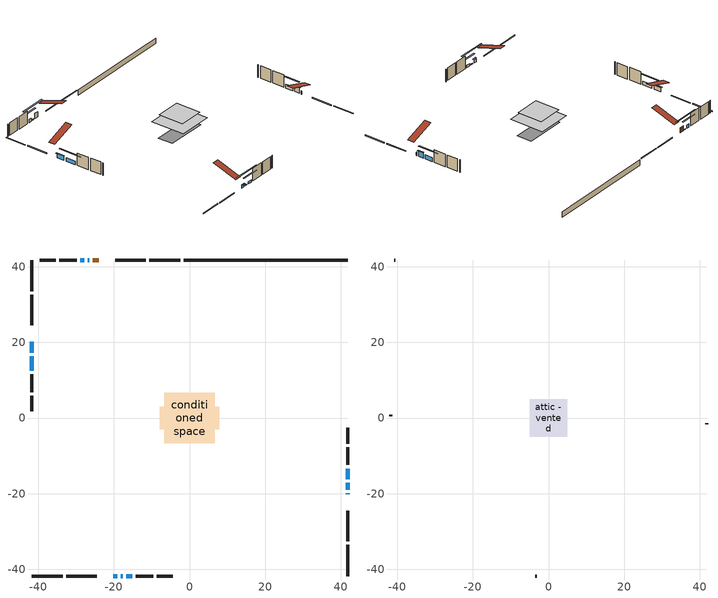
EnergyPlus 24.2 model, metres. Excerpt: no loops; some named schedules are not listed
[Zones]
conditioned space
 floor adiabatic (AdiabaticFloorConstruction): -6.7,-6.7 -6.7,6.7 6.7,6.7 6.7,-6.7 z3.05
 floor foundation (Slab1 construction): -7.85,-2.97 -7.85,2.97 7.85,2.97 7.85,-2.97 z-1.52
 wall outside (RimJoist1 construction): -2.42,41.79 -10.63,41.79 / -41.79,-41.79 -33.58,-41.79 / -41.79,41.79 -41.79,33.58 / 41.79,-41.79 41.79,-33.58 z0.61:0.91
 wall outside (RimJoist2 construction): -11.56,41.79 -19.67,41.79 / -32.65,-41.79 -24.54,-41.79 / -41.79,32.65 -41.79,24.54 / 41.79,-32.65 41.79,-24.54 z0.61:0.91
 wall outside (AdiabaticWallConstruction 1): -24.04,41.79 -25.65,41.79 z0.61:2.64
 wall outside (AdiabaticWallConstruction): 41.79,-20.17 41.79,-19.96 / -27.81,41.79 -28.91,41.79 z0.61:1.83; 41.79,-19.03 41.79,-17.15 z0.61:2.69; -20.17,-41.79 -19.14,-41.79 z0.61:1.75; -41.79,20.17 -41.79,17.23 z0.61:2.23; -26.57,41.79 -26.88,41.79 z0.61:0.95; -18.21,-41.79 -17.6,-41.79 z0.61:0.94; 41.79,-16.22 41.79,-13.36 z0.61:2.19; -16.68,-41.79 -15.11,-41.79 z0.61:1.47; -41.79,16.3 -41.79,12.44 z0.61:2.03
 wall outside (Wall1 construction): -29.84,41.79 -34.49,41.79 / -14.19,-41.79 -9.54,-41.79 / -41.79,11.51 -41.79,6.86 / 41.79,-12.43 41.79,-7.78 z0.61:5.49
 wall outside (Wall2 construction): -35.42,41.79 -39.63,41.79 / -8.61,-41.79 -4.4,-41.79 / -41.79,5.94 -41.79,1.73 / 41.79,-6.85 41.79,-2.64 z0.61:5.49
 wall foundation (FoundationWall1 construction): -1.49,41.79,-1.52 -1.49,41.79,0.61 37.46,41.79,0.61 37.46,41.79,0.54 41.79,41.79,0.54 41.79,41.79,-1.52
 window (WindowConstruction 7): 41.79,-20.17 41.79,-19.96 z0.61:1.83
 window (WindowConstruction 4): 41.79,-19.03 41.79,-17.15 z0.61:2.69
 window (WindowConstruction 5): -20.17,-41.79 -19.14,-41.79 z0.61:1.74
 window (WindowConstruction 6): -41.79,20.17 -41.79,17.23 z0.61:2.23
 window (WindowConstruction 8): -26.58,41.79 -26.88,41.79 z0.61:0.94
 window (WindowConstruction 9): -18.21,-41.79 -17.6,-41.79 z0.61:0.94
 window (WindowConstruction): 41.79,-16.22 41.79,-13.36 z0.61:2.19
 window (WindowConstruction 1): -27.81,41.79 -28.91,41.79 z0.61:1.83
 window (WindowConstruction 2): -16.68,-41.79 -15.11,-41.79 z0.61:1.47
 window (WindowConstruction 3): -41.79,16.3 -41.79,12.44 z0.61:2.03
 door (Door): -24.04,41.79 -25.65,41.79 z0.61:2.64
 ceiling adiabatic (AdiabaticFloorConstruction): 6.7,-6.7 6.7,6.7 -6.7,6.7 -6.7,-6.7 z3.05
attic - vented
 floor to conditioned space (Floor1 construction Reversed): -4.9,-4.9 -4.9,4.9 4.9,4.9 4.9,-4.9 z5.49
 wall outside (Wall3 construction): -40.56,41.79 -40.86,41.79 / -3.47,-41.79 -3.16,-41.79 / -41.79,0.8 -41.79,0.49 / 41.79,-1.71 41.79,-1.41 z0.61:5.49
 roof outside (Roof1 construction): -23.12,41.79,5.49 -23.12,32.25,8.67 -20.6,32.25,8.67 -20.6,41.79,5.49; -21.1,-41.79,5.49 -21.1,-32.25,8.67 -23.61,-32.25,8.67 -23.61,-41.79,5.49; -41.79,21.1,5.49 -32.25,21.1,8.67 -32.25,23.61,8.67 -41.79,23.61,5.49; 41.79,-21.1,5.49 32.25,-21.1,8.67 32.25,-23.61,8.67 41.79,-23.61,5.49
shading: 41.79,-16.95 41.79,-19.23 42.2,-19.23 42.2,-16.95 z2.89; -18.94,-41.79 -20.37,-41.79 -20.37,-42.2 -18.94,-42.2 z1.95; -41.79,17.03 -41.79,20.37 -42.2,20.37 -42.2,17.03 z2.43; -31.96,41.79 -21.49,41.79 -21.49,42.2 -31.96,42.2 z6.02; -12.52,-41.79 -23.29,-41.79 -23.29,-42.2 -12.52,-42.2 z6.02; 41.79,-10.72 41.79,-18.86 42.2,-18.86 42.2,-10.72 z4.83; -31.55,41.79 -25.17,41.79 -25.17,42.2 -31.55,42.2 z4.47; -12.48,-41.79 -19.32,-41.79 -19.32,-42.2 -12.48,-42.2 z4.11; -41.79,9.8 -41.79,18.94 -42.2,18.94 -42.2,9.8 z4.67
[Building]
Building 1: Terrain=Suburbs
[Site:Location]
Toronto City Centre_ON: Latitude {deg}=43.63; Longitude {deg}=-79.39; Time Zone {hr}=-5; Elevation {m}=77; Keep Site Location Information=Yes
[Site:GroundTemperature:Shallow]
5.01852, 3.26908, 3.12898, 3.95918, 7.29196, 10.6092, 13.4851, 15.3069, 15.4617, 13.9799, 11.1774, 7.9619
[Site:WaterMainsTemperature]
Calculation Method=Schedule; Temperature Schedule=mains temperature schedule
[Material] Roughness=Rough; Thermal Absorptance=0.9
Name | Thickness {m} | Conductivity {W/m-K} | Density {kg/m3} | Specific Heat {J/kg-K} | Solar Absorptance | Visible Absorptance
asphalt or fiberglass shingles | 0.00635 | 0.162714 | 1121.4 | 1465.45 | 0.4 | 0.4
ceiling loosefill ins | 0.169333 | 0.0480833 | 16.02 | 1046.75 | 0.7 | 0.7
ceiling stud and cavity | 0.1397 | 0.188897 | 65.682 | 1177.47 | 0.7 | 0.7
concrete 4.0 in. | 0.1016 | 1.803125 | 2242.8 | 837.4 | 0.7 | 0.7
concrete 8.0 in. | 0.2032 | 1.803125 | 2242.8 | 837.4 | 0.7 | 0.7
door material | 0.04445 | 0.053851 | 512.64 | 1214.23 | 0.7 | 0.7
exterior vertical ins | 0.0369022 | 0.029427 | 32.04 | 1214.23 | 0.7 | 0.7
floor covering | 0.0127 | 0.0433444 | 54.468 | 1339.84 | 0.6 | 0.6
floor rigid ins; wall rigid ins | 0.512978 | 0.029427 | 32.04 | 1214.23 | 0.7 | 0.7
floor stud and cavity | 0.1397 | 1.75129 | 37.0049 | 1207.88 | 0.7 | 0.7
furniture material conditioned space 1 | 0.1524 | 0.115458 | 640.8 | 1214.23 | 0.6 | 0.6
gypsum board | 0.0127 | 0.160291 | 801 | 837.4 | 0.6 | 0.6
gypsum board 1 | 0.0127 | 0.160291 | 801 | 837.4 | 0.7 | 0.7
osb sheathing 0.5 in. | 0.0127 | 0.115458 | 512.64 | 1214.23 | 0.7 | 0.7
osb sheathing 0.75 in. | 0.01905 | 0.115458 | 512.64 | 1214.23 | 0.7 | 0.7
osb sheathing 2.0 in. | 0.0508 | 0.115458 | 512.64 | 1214.23 | 0.7 | 0.7
rim joist rigid ins | 0.051816 | 0.029427 | 32.04 | 1214.23 | 0.7 | 0.7
rim joist stud and cavity | 0.0508 | 0.0292424 | 125.044 | 1163.47 | 0.6 | 0.6
rim joist stud and cavity 1 | 0.0508 | 0.268173 | 125.044 | 1163.47 | 0.6 | 0.6
wall stud and cavity | 0.1397 | 0.0837786 | 139.0536 | 1170.24 | 0.7 | 0.7
wall stud and cavity 1 | 0.1397 | 0.092254 | 139.0536 | 1170.24 | 0.7 | 0.7
wall stud and cavity 2 | 0.0889 | 6.9971 | 50.32683 | 1063.81 | 0.6 | 0.6
wall stud and cavity 3 | 0.0889 | 0.380278 | 52.3479 | 1209.89 | 0.7 | 0.7
wall stud and cavity 4 | 0.0889 | 0.391764 | 83.0341 | 1211.67 | 0.7 | 0.7
wood siding | 0.0254 | 0.102417 | 544.68 | 1172.36 | 0.4 | 0.4
wood siding 1 | 0.00254 | 0.102417 | 544.68 | 1172.36 | 0.4 | 0.4
wood siding 2; wood siding 3; wood siding 4 | 0.0254 | 0.102417 | 544.68 | 1172.36 | 0.7 | 0.7
[WindowMaterial:SimpleGlazingSystem]
Name | U-Factor {W/m2-K} | Solar Heat Gain Coefficient
WindowMaterial | 2.90203 | 0.68
WindowMaterial 1 | 2.92587 | 0.66
WindowMaterial 2 | 2.963916 | 0.62
WindowMaterial 3 | 2.91111 | 0.67
WindowMaterial 4 | 2.881585 | 0.7
WindowMaterial 5 | 2.93212 | 0.65
WindowMaterial 6 | 2.90032 | 0.69
WindowMaterial 7 | 6.93965 | 0.69
WindowMaterial 8 | 3.07009 | 0.43
[Construction]
AdiabaticFloorConstruction: floor stud and cavity, floor rigid ins, osb sheathing 0.75 in., floor covering
AdiabaticWallConstruction: wood siding 3, wall rigid ins, wall stud and cavity 3, gypsum board
AdiabaticWallConstruction 1: wood siding 4, wall rigid ins, wall stud and cavity 3, gypsum board
Door: door material
Floor1 construction Reversed: gypsum board, ceiling stud and cavity, ceiling loosefill ins
FoundationWall1 construction: concrete 8.0 in., gypsum board 1
furniture construction conditioned space 1: furniture material conditioned space 1
PartitionWallConstruction: gypsum board, wall stud and cavity 4, gypsum board
RimJoist1 construction: wood siding 2, osb sheathing 2.0 in., rim joist stud and cavity
RimJoist2 construction: wood siding 2, rim joist rigid ins, osb sheathing 2.0 in., rim joist stud and cavity 1
Roof1 construction: asphalt or fiberglass shingles
Slab1 construction: concrete 4.0 in.
Wall1 construction: wood siding, osb sheathing 0.5 in., wall stud and cavity, gypsum board
Wall2 construction: wood siding, osb sheathing 0.5 in., wall stud and cavity 1, gypsum board
Wall3 construction: wood siding 1, wall stud and cavity 2
WindowConstruction: WindowMaterial
WindowConstruction 1: WindowMaterial 1
WindowConstruction 2: WindowMaterial 2
WindowConstruction 3: WindowMaterial 3
WindowConstruction 4: WindowMaterial 4
WindowConstruction 5: WindowMaterial 5
WindowConstruction 6: WindowMaterial 6
WindowConstruction 7: WindowMaterial 7
WindowConstruction 8; WindowConstruction 9: WindowMaterial 8
[Zone] Multiplier=1; Part of Total Floor Area=Yes
Name | Volume {m3}
attic - vented | 49.52
conditioned space | 682.6
[Space]
Name | Zone | Volume {m3}
attic - vented 1 | attic - vented | 49.52
conditioned space 1 | conditioned space | 682.6
[ZoneInfiltration:EffectiveLeakageArea]
infil attic - vented 1: Zone or Space=attic - vented 1; Schedule=Always On Discrete; Effective Air Leakage Area {cm2}=4039.16; Stack Coefficient=0.00056025; Wind Coefficient=1.59923e-05
[ZoneMixing]
whole house fan mix: Zone or Space=attic - vented; Schedule=Always On Continuous; Design Flow Rate Calculation Method=Flow/Zone; Design Flow Rate {m3/s}=0; Source Zone or Space=conditioned space
[SurfaceProperty:ExposedFoundationPerimeter]
Slab1: Exposed Perimeter Calculation Method=TotalExposedPerimeter; Total Exposed Perimeter {m}=43.283
[InternalMass] Zone or ZoneList=conditioned space; Space or SpaceList=conditioned space 1
Name | Construction | Surface Area {m2}
furniture mass conditioned space 1 | furniture construction conditioned space 1 | 109.08
partition wall mass | PartitionWallConstruction | 272.7
[Lights]
interior lighting: Zone or ZoneList or Space or SpaceList=conditioned space 1; Schedule=interior lighting schedule; Design Level Calculation Method=LightingLevel; Lighting Level {W}=343.2; Return Air Fraction=0; Fraction Radiant=0.6; Fraction Visible=0.2; Fraction Replaceable=1
[People]
occupants: Zone or ZoneList or Space or SpaceList=conditioned space 1; Number of People Schedule=occupants schedule; Number of People Calculation Method=People; Number of People=3; Fraction Radiant=0.314171; Sensible Heat Fraction=0.56303; Activity Level Schedule=occupants activity schedule; Carbon Dioxide Generation Rate {m3/s-W}=0; Enable ASHRAE 55 Comfort Warnings=No; Mean Radiant Temperature Calculation Type=EnclosureAveraged
[ElectricEquipment] Zone or ZoneList or Space or SpaceList=conditioned space 1; Design Level Calculation Method=EquipmentLevel
Name | Schedule | Design Level {W} | Fraction Latent | Fraction Radiant | Fraction Lost
clothes dryer | clothes dryer schedule | 140.772 | 0.015 | 0.081 | 0.85
clothes washer | clothes washer schedule | 32.1985 | 0.03 | 0.162 | 0.7
cooking range | cooking range schedule | 215.147 | 0.08 | 0.432 | 0.2
dishwasher | dishwasher schedule | 66.8632 | 0.3 | 0.18 | 0.4
fridge | fridge schedule | 72.9452 | 0 | 0.6 | 0
mech vent house fan | mech vent house fan schedule | 0.95 | 0 | 0 | 1
mech vent house fan cfis | mech vent house fan cfis schedule | 0 | 0 | 0 | 0
misc plug loads | misc plug loads schedule | 494.7 | 0.045 | 0.513 | 0.1
whole house fan | Always On Discrete | 0 | 0 | 0 | 1
[OtherEquipment] Zone or ZoneList or Space or SpaceList=conditioned space 1; Design Level Calculation Method=EquipmentLevel
Name | Fuel Type | Schedule | Design Level {W} | Fraction Latent | Fraction Radiant | Fraction Lost
clothes dryer 1 | Electricity | clothes dryer schedule | 0 | 0.015 | 0.081 | 0.85
cooking range 1 | Electricity | cooking range schedule | 0 | 0.08 | 0.432 | 0.2
general water use latent | None | general water use schedule | 62.594 | 1 | 0 | 0
general water use sensible | None | general water use schedule | -61.6891 | 0 | 0.6 | 0
mech vent house fan latent load | None | Always On Discrete | 0 | 1 | 0 | 0
mech vent house fan sensible load | None | Always On Discrete | 0 | 0 | 0 | 0
water heater energy adjustment1 | NaturalGas | Always On Discrete | 0.01 | 0 | 0 | 1
[ZoneInfiltration:DesignFlowRate] Zone or ZoneList or Space or SpaceList=conditioned space 1; Schedule=Always On Discrete; Design Flow Rate Calculation Method=Flow/Zone; Design Flow Rate {m3/s}=0
infil flow; natural vent flow; whole house fan flow
[AvailabilityManager:Scheduled]
central ac and furnace airloop Availability Manager: Schedule=Always On Discrete
[Foundation:Kiva]
Foundation Kiva 1: Initial Indoor Air Temperature {C}=18; Wall Height Above Grade {m}=0.609996; Wall Depth Below Slab {m}=0.2032; Custom Block Material Name 1=exterior vertical ins; Custom Block Depth 1 {m}=2.13; Custom Block X Position 1 {m}=0.2159; Custom Block Z Position 1 {m}=0
[Foundation:Kiva:Settings]
Soil Conductivity {W/m-K}=0.849921; Soil Density {kg/m3}=1842.3; Soil Specific Heat {J/kg-K}=418.7; Ground Solar Absorptivity=0.9; Ground Thermal Absorptivity=0.9; Ground Surface Roughness {m}=0.03; Far-Field Width {m}=40; Deep-Ground Boundary Condition=ZeroFlux; Deep-Ground Depth {m}=40; Minimum Cell Dimension {m}=0.2; Maximum Cell Growth Coefficient=3; Simulation Timestep=Timestep
[Exterior:Lights]
exterior lighting: Schedule=exterior lighting schedule; Design Level {W}=75.6
[EnergyManagementSystem:GlobalVariable]
central_ac_and_furnace_airloop_Fan_RTF
infil_program_Qfan
infil_program_Qinf
natural_vent_program_Qnv
natural_vent_program_Qwhf
[EnergyManagementSystem:Sensor]
Name | Output:Variable or Output:Meter Index Key | Output:Variable or Output:Meter
airflow_gain | infil flow | Infiltration Sensible Heat Gain Energy
airflow_gain_1 | natural vent flow | Infiltration Sensible Heat Gain Energy
airflow_gain_2 | whole house fan flow | Infiltration Sensible Heat Gain Energy
airflow_loss | infil flow | Infiltration Sensible Heat Loss Energy
airflow_loss_1 | natural vent flow | Infiltration Sensible Heat Loss Energy
airflow_loss_2 | whole house fan flow | Infiltration Sensible Heat Loss Energy
clg_load_cond |  | Cooling:EnergyTransfer:Zone:CONDITIONED SPACE
clg_sp_s; clg_sp_s_1 | cooling setpoint | Schedule Value
clothes_dryer_exhaust_0_sch_s | clothes dryer exhaust 0 schedule | Schedule Value
cool_season | cooling season schedule | Schedule Value
htg_load_cond |  | Heating:EnergyTransfer:Zone:CONDITIONED SPACE
htg_sp_s; htg_sp_s_1 | heating setpoint | Schedule Value
ig_ee_conv | clothes dryer | Electric Equipment Convective Heating Energy
ig_ee_conv_2 | cooking range | Electric Equipment Convective Heating Energy
ig_ee_conv_4 | fridge | Electric Equipment Convective Heating Energy
ig_ee_conv_5 | misc plug loads | Electric Equipment Convective Heating Energy
ig_ee_conv_6 | whole house fan | Electric Equipment Convective Heating Energy
ig_ee_rad | clothes dryer | Electric Equipment Radiant Heating Energy
ig_ee_rad_2 | cooking range | Electric Equipment Radiant Heating Energy
ig_ee_rad_4 | fridge | Electric Equipment Radiant Heating Energy
ig_ee_rad_5 | misc plug loads | Electric Equipment Radiant Heating Energy
ig_ee_rad_6 | whole house fan | Electric Equipment Radiant Heating Energy
ig_lgt_conv | interior lighting | Lights Convective Heating Energy
ig_lgt_rad | interior lighting | Lights Radiant Heating Energy
ig_lgt_vis | interior lighting | Lights Visible Radiation Heating Energy
ig_oe_conv | clothes dryer 1 | Other Equipment Convective Heating Energy
ig_oe_conv_1 | cooking range 1 | Other Equipment Convective Heating Energy
ig_oe_conv_2 | general water use latent | Other Equipment Convective Heating Energy
ig_oe_conv_3 | general water use sensible | Other Equipment Convective Heating Energy
ig_oe_conv_4 | water heater energy adjustment1 | Other Equipment Convective Heating Energy
ig_oe_rad | clothes dryer 1 | Other Equipment Radiant Heating Energy
ig_oe_rad_1 | cooking range 1 | Other Equipment Radiant Heating Energy
ig_oe_rad_2 | general water use latent | Other Equipment Radiant Heating Energy
ig_oe_rad_3 | general water use sensible | Other Equipment Radiant Heating Energy
ig_oe_rad_4 | water heater energy adjustment1 | Other Equipment Radiant Heating Energy
ig_ppl_conv | occupants | People Convective Heating Energy
ig_ppl_rad | occupants | People Radiant Heating Energy
im_conv | furniture mass conditioned space 1 | Surface Inside Face Convection Heat Gain Energy
im_conv_1 | partition wall mass | Surface Inside Face Convection Heat Gain Energy
im_ig | furniture mass conditioned space 1 | Surface Inside Face Internal Gains Radiation Heat Gain Energy
im_ig_1 | partition wall mass | Surface Inside Face Internal Gains Radiation Heat Gain Energy
im_lgt | furniture mass conditioned space 1 | Surface Inside Face Lights Radiation Heat Gain Energy
im_lgt_1 | partition wall mass | Surface Inside Face Lights Radiation Heat Gain Energy
im_sol | furniture mass conditioned space 1 | Surface Inside Face Solar Radiation Heat Gain Energy
im_sol_1 | partition wall mass | Surface Inside Face Solar Radiation Heat Gain Energy
im_surf | furniture mass conditioned space 1 | Surface Inside Face Net Surface Thermal Radiation Heat Gain Energy
im_surf_1 | partition wall mass | Surface Inside Face Net Surface Thermal Radiation Heat Gain Energy
mv_conv | mech vent house fan | Electric Equipment Convective Heating Energy
mv_conv_1 | mech vent house fan cfis | Electric Equipment Convective Heating Energy
mv_conv_2 | mech vent house fan latent load | Other Equipment Convective Heating Energy
mv_conv_3 | mech vent house fan sensible load | Other Equipment Convective Heating Energy
mv_rad | mech vent house fan | Electric Equipment Radiant Heating Energy
mv_rad_1 | mech vent house fan cfis | Electric Equipment Radiant Heating Energy
mv_rad_2 | mech vent house fan latent load | Other Equipment Radiant Heating Energy
mv_rad_3 | mech vent house fan sensible load | Other Equipment Radiant Heating Energy
natural_vent_s | natural vent schedule | Schedule Value
out_pb_s |  | Site Outdoor Air Barometric Pressure
out_wt_s |  | Site Outdoor Air Humidity Ratio
site_vw_s |  | Site Wind Speed
ss_back_out | Window1 | Surface Window Shortwave from Zone Back Out Window Heat Transfer Rate
ss_back_out_1 | Window10 | Surface Window Shortwave from Zone Back Out Window Heat Transfer Rate
ss_back_out_2 | Window11 | Surface Window Shortwave from Zone Back Out Window Heat Transfer Rate
ss_back_out_3 | Window12 | Surface Window Shortwave from Zone Back Out Window Heat Transfer Rate
ss_back_out_4 | Window14 | Surface Window Shortwave from Zone Back Out Window Heat Transfer Rate
ss_back_out_5 | Window15 | Surface Window Shortwave from Zone Back Out Window Heat Transfer Rate
ss_back_out_6 | Window2 | Surface Window Shortwave from Zone Back Out Window Heat Transfer Rate
ss_back_out_7 | Window4 | Surface Window Shortwave from Zone Back Out Window Heat Transfer Rate
ss_back_out_8 | Window5 | Surface Window Shortwave from Zone Back Out Window Heat Transfer Rate
ss_back_out_9 | Window7 | Surface Window Shortwave from Zone Back Out Window Heat Transfer Rate
ss_conv | Door1 | Surface Inside Face Convection Heat Gain Energy
ss_conv_1 | Window1 | Surface Inside Face Convection Heat Gain Energy
ss_conv_10 | Window7 | Surface Inside Face Convection Heat Gain Energy
ss_conv_2 | Window10 | Surface Inside Face Convection Heat Gain Energy
ss_conv_3 | Window11 | Surface Inside Face Convection Heat Gain Energy
ss_conv_4 | Window12 | Surface Inside Face Convection Heat Gain Energy
ss_conv_5 | Window14 | Surface Inside Face Convection Heat Gain Energy
ss_conv_6 | Window15 | Surface Inside Face Convection Heat Gain Energy
ss_conv_7 | Window2 | Surface Inside Face Convection Heat Gain Energy
ss_conv_8 | Window4 | Surface Inside Face Convection Heat Gain Energy
ss_conv_9 | Window5 | Surface Inside Face Convection Heat Gain Energy
ss_ig | Door1 | Surface Inside Face Internal Gains Radiation Heat Gain Energy
ss_ig_1 | Window1 | Surface Inside Face Internal Gains Radiation Heat Gain Energy
ss_ig_10 | Window7 | Surface Inside Face Internal Gains Radiation Heat Gain Energy
ss_ig_2 | Window10 | Surface Inside Face Internal Gains Radiation Heat Gain Energy
ss_ig_3 | Window11 | Surface Inside Face Internal Gains Radiation Heat Gain Energy
ss_ig_4 | Window12 | Surface Inside Face Internal Gains Radiation Heat Gain Energy
ss_ig_5 | Window14 | Surface Inside Face Internal Gains Radiation Heat Gain Energy
ss_ig_6 | Window15 | Surface Inside Face Internal Gains Radiation Heat Gain Energy
ss_ig_7 | Window2 | Surface Inside Face Internal Gains Radiation Heat Gain Energy
ss_ig_8 | Window4 | Surface Inside Face Internal Gains Radiation Heat Gain Energy
ss_ig_9 | Window5 | Surface Inside Face Internal Gains Radiation Heat Gain Energy
ss_lgt | Door1 | Surface Inside Face Lights Radiation Heat Gain Energy
ss_sol | Door1 | Surface Inside Face Solar Radiation Heat Gain Energy
ss_surf | Door1 | Surface Inside Face Net Surface Thermal Radiation Heat Gain Energy
ss_surf_1 | Window1 | Surface Inside Face Net Surface Thermal Radiation Heat Gain Energy
ss_surf_10 | Window7 | Surface Inside Face Net Surface Thermal Radiation Heat Gain Energy
ss_surf_2 | Window10 | Surface Inside Face Net Surface Thermal Radiation Heat Gain Energy
ss_surf_3 | Window11 | Surface Inside Face Net Surface Thermal Radiation Heat Gain Energy
ss_surf_4 | Window12 | Surface Inside Face Net Surface Thermal Radiation Heat Gain Energy
ss_surf_5 | Window14 | Surface Inside Face Net Surface Thermal Radiation Heat Gain Energy
ss_surf_6 | Window15 | Surface Inside Face Net Surface Thermal Radiation Heat Gain Energy
ss_surf_7 | Window2 | Surface Inside Face Net Surface Thermal Radiation Heat Gain Energy
ss_surf_8 | Window4 | Surface Inside Face Net Surface Thermal Radiation Heat Gain Energy
ss_surf_9 | Window5 | Surface Inside Face Net Surface Thermal Radiation Heat Gain Energy
ss_trans_in | Window1 | Surface Window Transmitted Solar Radiation Rate
ss_trans_in_1 | Window10 | Surface Window Transmitted Solar Radiation Rate
ss_trans_in_2 | Window11 | Surface Window Transmitted Solar Radiation Rate
ss_trans_in_3 | Window12 | Surface Window Transmitted Solar Radiation Rate
ss_trans_in_4 | Window14 | Surface Window Transmitted Solar Radiation Rate
ss_trans_in_5 | Window15 | Surface Window Transmitted Solar Radiation Rate
ss_trans_in_6 | Window2 | Surface Window Transmitted Solar Radiation Rate
ss_trans_in_7 | Window4 | Surface Window Transmitted Solar Radiation Rate
ss_trans_in_8 | Window5 | Surface Window Transmitted Solar Radiation Rate
ss_trans_in_9 | Window7 | Surface Window Transmitted Solar Radiation Rate
ss_trans_out | Window1 | Surface Inside Face Initial Transmitted Diffuse Transmitted Out Window Solar Radiation Rate
ss_trans_out_1 | Window10 | Surface Inside Face Initial Transmitted Diffuse Transmitted Out Window Solar Radiation Rate
ss_trans_out_2 | Window11 | Surface Inside Face Initial Transmitted Diffuse Transmitted Out Window Solar Radiation Rate
ss_trans_out_3 | Window12 | Surface Inside Face Initial Transmitted Diffuse Transmitted Out Window Solar Radiation Rate
ss_trans_out_4 | Window14 | Surface Inside Face Initial Transmitted Diffuse Transmitted Out Window Solar Radiation Rate
ss_trans_out_5 | Window15 | Surface Inside Face Initial Transmitted Diffuse Transmitted Out Window Solar Radiation Rate
ss_trans_out_6 | Window2 | Surface Inside Face Initial Transmitted Diffuse Transmitted Out Window Solar Radiation Rate
ss_trans_out_7 | Window4 | Surface Inside Face Initial Transmitted Diffuse Transmitted Out Window Solar Radiation Rate
ss_trans_out_8 | Window5 | Surface Inside Face Initial Transmitted Diffuse Transmitted Out Window Solar Radiation Rate
ss_trans_out_9 | Window7 | Surface Inside Face Initial Transmitted Diffuse Transmitted Out Window Solar Radiation Rate
s_conv | Floor1 | Surface Inside Face Convection Heat Gain Energy
s_conv_1 | FoundationWall1 | Surface Inside Face Convection Heat Gain Energy
s_conv_10 | RimJoist2:270 | Surface Inside Face Convection Heat Gain Energy
s_conv_11 | RimJoist2:90 | Surface Inside Face Convection Heat Gain Energy
s_conv_12 | Slab1 | Surface Inside Face Convection Heat Gain Energy
s_conv_13 | Wall1:0 | Surface Inside Face Convection Heat Gain Energy
s_conv_14 | Wall1:180 | Surface Inside Face Convection Heat Gain Energy
s_conv_15 | Wall1:270 | Surface Inside Face Convection Heat Gain Energy
s_conv_16 | Wall1:90 | Surface Inside Face Convection Heat Gain Energy
s_conv_17 | Wall2:0 | Surface Inside Face Convection Heat Gain Energy
s_conv_18 | Wall2:180 | Surface Inside Face Convection Heat Gain Energy
s_conv_19 | Wall2:270 | Surface Inside Face Convection Heat Gain Energy
s_conv_2 | inferred conditioned ceiling | Surface Inside Face Convection Heat Gain Energy
s_conv_20 | Wall2:90 | Surface Inside Face Convection Heat Gain Energy
s_conv_3 | inferred conditioned floor | Surface Inside Face Convection Heat Gain Energy
s_conv_4 | RimJoist1:0 | Surface Inside Face Convection Heat Gain Energy
s_conv_5 | RimJoist1:180 | Surface Inside Face Convection Heat Gain Energy
s_conv_6 | RimJoist1:270 | Surface Inside Face Convection Heat Gain Energy
s_conv_7 | RimJoist1:90 | Surface Inside Face Convection Heat Gain Energy
s_conv_8 | RimJoist2:0 | Surface Inside Face Convection Heat Gain Energy
s_conv_9 | RimJoist2:180 | Surface Inside Face Convection Heat Gain Energy
s_ig | Floor1 | Surface Inside Face Internal Gains Radiation Heat Gain Energy
s_ig_1 | FoundationWall1 | Surface Inside Face Internal Gains Radiation Heat Gain Energy
s_ig_10 | RimJoist2:270 | Surface Inside Face Internal Gains Radiation Heat Gain Energy
s_ig_11 | RimJoist2:90 | Surface Inside Face Internal Gains Radiation Heat Gain Energy
s_ig_12 | Slab1 | Surface Inside Face Internal Gains Radiation Heat Gain Energy
s_ig_13 | Wall1:0 | Surface Inside Face Internal Gains Radiation Heat Gain Energy
s_ig_14 | Wall1:180 | Surface Inside Face Internal Gains Radiation Heat Gain Energy
s_ig_15 | Wall1:270 | Surface Inside Face Internal Gains Radiation Heat Gain Energy
s_ig_16 | Wall1:90 | Surface Inside Face Internal Gains Radiation Heat Gain Energy
s_ig_17 | Wall2:0 | Surface Inside Face Internal Gains Radiation Heat Gain Energy
